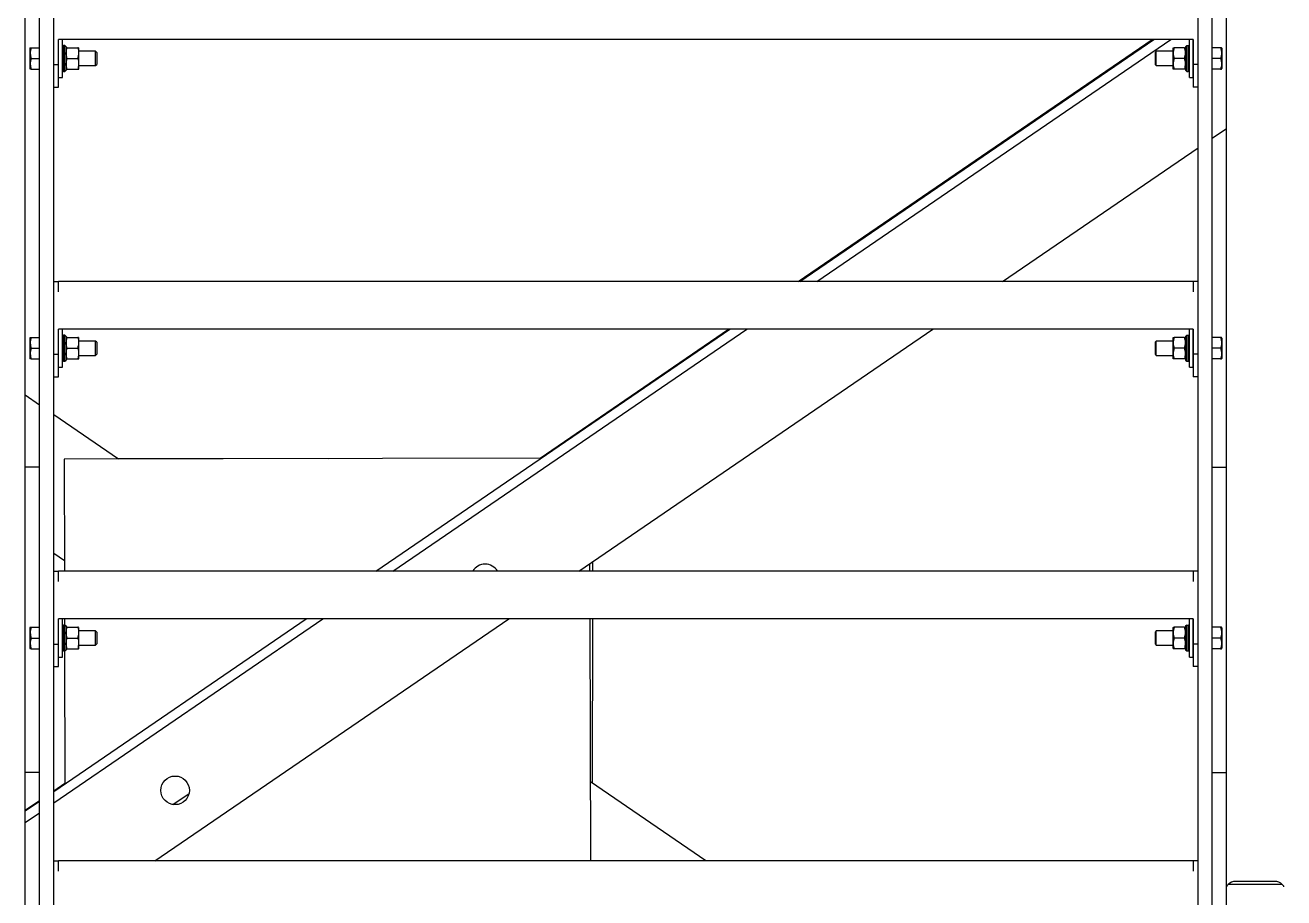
# Model space of a CAD drawing. Header units: millimetres. Extents: x 1293 to 41893, y 1011 to 26911.
# Drawn here: x 16264 to 17102, y 5345 to 5925 of the extents above; entities that cross this region are included whole.
import ezdxf

# ---------------------------------------------------------------- set-up
doc = ezdxf.new("R2010")
doc.units = ezdxf.units.MM
doc.header["$LTSCALE"] = 50
doc.layers.add('PASILLOS', color=2, linetype='Continuous')

msp = doc.modelspace()

# ---------------------------------------------------------------- linework, layer by layer
at = {"color": 7, "linetype": 'Continuous', "lineweight": 25}
for p, q in [((16778.4027572, 5754.813103), (17014.0511497, 5915.8993859)), ((16779.439373, 5754.813103), (17015.2550968, 5915.8993859)), ((16790.6970307, 5754.813103), (17026.5127545, 5915.8993859)), ((17054.1628232, 5850.1957529), (17063.6878232, 5856.7023031)), ((16914.5312653, 5754.813103), (17044.6378232, 5843.6892027)), ((16497.1445258, 5561.9768201), (16732.9602496, 5723.063103)), ((16508.4021835, 5561.9768201), (16744.2179073, 5723.063103)), ((16606.4984105, 5637.3014496), (16731.9566146, 5723.063103)), ((16632.2364181, 5561.9768201), (16868.0521419, 5723.063103)), ((16273.1128232, 5672.5601355), (16263.5878232, 5679.0713059)), ((16325.7238626, 5636.5958894), (16282.6378232, 5666.0489651)), ((16607.4163357, 5637.3037563), (16289.5270535, 5636.5049302)), ((16289.5270535, 5636.5049302), (16289.7143357, 5561.9768201)), ((16324.6932052, 5637.3004339), (16465.3937017, 5636.9468667)), ((16289.6968855, 5568.9210314), (16282.6378232, 5573.7465178)), ((16639.7154407, 5561.9768201), (16639.7026244, 5567.0770035)), ((16641.4902064, 5568.298105), (16641.4743216, 5561.9768201)), ((16282.6378232, 5407.7566475), (16461.92306, 5530.2268201)), ((16282.6378232, 5415.4467803), (16450.6654023, 5530.2268201)), ((16289.7941204, 5530.2268201), (16289.804348, 5526.1568201)), ((16349.9415708, 5369.1405372), (16585.7572946, 5530.2268201)), ((16640.2000203, 5369.1405372), (16639.7952255, 5530.2268201)), ((16641.3945368, 5530.2268201), (16641.1200475, 5420.9950167)), ((16289.8477207, 5508.8968201), (16290.0697944, 5420.5235776)), ((16282.6378232, 5415.9144177), (16290.0686123, 5420.9940118)), ((16716.9764426, 5369.1405372), (16640.0679075, 5421.7142464)), ((16263.5878232, 5402.8920768), (16273.1128232, 5409.4032473)), ((16263.5878232, 5402.4336799), (16273.1128232, 5408.9402301)), ((16361.8540363, 5406.766427), (16372.7416922, 5414.040027)), ((16263.5878232, 5394.7435471), (16273.1128232, 5401.2500973))]:
    msp.add_line(p, q, dxfattribs=at)
msp.add_circle((16363.4546902, 5416.1559707), 9.525, dxfattribs=at)
msp.add_arc((16569.8880564, 5557.1710952), 9.525, 30.3006919514, 149.6993080486, dxfattribs=at)
at = {"layer": 'PASILLOS', "linetype": 'Continuous', "lineweight": 25}
for p, q in [((16263.5878232, 5351.8920804), (16263.5878232, 7813.7229944)), ((17063.6878232, 5351.8920804), (17063.6878232, 7813.7229944)), ((16282.6378232, 4373.9816934), (16282.6378232, 6718.9945175)), ((17044.6378232, 4373.9816934), (17044.6378232, 6718.9945175)), ((16273.1128232, 5631.1268201), (16273.1128232, 6582.3611279)), ((17054.1628232, 5631.1268201), (17054.1628232, 6582.3611279)), ((16266.9753216, 5910.3431359), (16266.7628232, 5909.9750779)), ((16266.7628232, 5909.9750779), (16266.7628232, 5896.4236939)), ((16267.6133756, 5910.3431359), (16273.1128232, 5910.3431359)), ((16285.8178232, 5899.1493859), (16285.8178232, 5915.8993859)), ((17041.4678232, 5915.8993859), (16285.8178232, 5915.8993859)), ((16288.3528232, 5890.4993859), (16288.3528232, 5915.8993859)), ((16289.1465732, 5911.8293859), (16288.3528232, 5911.0356359)), ((16288.3528232, 5911.035393), (16289.1465732, 5911.8291184)), ((16290.0990732, 5911.8293859), (16289.1465732, 5911.8293859)), ((16289.1465732, 5911.8291184), (16289.1465732, 5894.5693859)), ((16290.0990732, 5911.8291184), (16289.1465732, 5911.8291184)), ((16290.8928232, 5911.0356359), (16290.0990732, 5911.8293859)), ((16290.0990732, 5894.5693859), (16290.0990732, 5911.8291184)), ((16290.0990732, 5911.8291184), (16290.8928232, 5911.035393)), ((16290.8928232, 5911.035393), (16290.8928232, 5911.0356359)), ((16290.8928232, 5911.035393), (16290.8928232, 5895.3631359)), ((16290.9301385, 5910.3431359), (16290.8928232, 5910.2785039)), ((16291.5664341, 5910.3431359), (16298.5535872, 5910.3431359)), ((16299.2271982, 5896.1202679), (16299.2271982, 5910.2785039)), ((17028.0857635, 5910.3431359), (17028.0484482, 5910.2785039)), ((17028.0484482, 5896.1202679), (17028.0484482, 5910.2785039)), ((17035.7092122, 5910.3431359), (17028.7220591, 5910.3431359)), ((17036.3828232, 5911.0356359), (17037.1765732, 5911.8293859)), ((17037.1765732, 5911.8291184), (17036.3828232, 5911.035393)), ((17036.3828232, 5911.035393), (17036.3828232, 5911.0356359)), ((17036.3828232, 5911.035393), (17036.3828232, 5895.3631359)), ((17037.1765732, 5911.8293859), (17038.1290732, 5911.8293859)), ((17037.1765732, 5894.5693859), (17037.1765732, 5911.8291184)), ((17037.1765732, 5911.8291184), (17038.1290732, 5911.8291184)), ((17038.1290732, 5911.8293859), (17038.9228232, 5911.0356359)), ((17038.1290732, 5911.8291184), (17038.1290732, 5894.5693859)), ((17038.9228232, 5911.035393), (17038.1290732, 5911.8291184)), ((17038.9228232, 5890.4993859), (17038.9228232, 5915.8993859)), ((17041.4628232, 5890.4993859), (17041.4628232, 5915.8993859)), ((17041.4678232, 5915.8993859), (17041.4678232, 5899.1493859)), ((17059.6622708, 5910.3431359), (17054.1628232, 5910.3431359)), ((17060.5128232, 5909.9750779), (17060.3003248, 5910.3431359)), ((17060.5128232, 5909.9750779), (17060.5128232, 5896.4236939)), ((16267.6133756, 5903.1993859), (16273.1128232, 5903.1993859)), ((16291.571719, 5903.1993859), (16298.5483024, 5903.1993859)), ((16310.4190732, 5907.9618859), (16299.2271982, 5907.9618859)), ((16311.2128232, 5907.1681359), (16310.4190732, 5907.9618859)), ((16310.4190732, 5898.4368859), (16310.4190732, 5907.9618859)), ((16311.2128232, 5907.1681359), (16311.2128232, 5899.2306359)), ((17016.8565732, 5907.9618859), (17016.0628232, 5907.1681359)), ((17016.0628232, 5907.1681359), (17016.0628232, 5899.2306359)), ((17028.0484482, 5907.9618859), (17016.8565732, 5907.9618859)), ((17016.8565732, 5898.4368859), (17016.8565732, 5907.9618859)), ((17035.7039274, 5903.1993859), (17028.727344, 5903.1993859)), ((17041.4678232, 5907.9618859), (17041.4628232, 5907.9618859)), ((17059.6622708, 5903.1993859), (17054.1628232, 5903.1993859)), ((16266.7628232, 5896.4236939), (16266.9753216, 5896.0556359)), ((16267.6133756, 5896.0556359), (16273.1128232, 5896.0556359)), ((16282.6378232, 5899.1493859), (16285.8178232, 5899.1493859)), ((16285.8178232, 5884.1493859), (16285.8178232, 5899.1493859)), ((16288.3528232, 5895.3631359), (16289.1465732, 5894.5693859)), ((16289.1465732, 5894.5693859), (16290.0990732, 5894.5693859)), ((16290.0990732, 5894.5693859), (16290.8928232, 5895.3631359)), ((16291.5664341, 5896.0556359), (16298.5535872, 5896.0556359)), ((16299.1898829, 5896.0556359), (16299.2271982, 5896.1202679)), ((16299.2271982, 5898.4368859), (16310.4190732, 5898.4368859)), ((16310.4190732, 5898.4368859), (16311.2128232, 5899.2306359)), ((17016.0628232, 5899.2306359), (17016.8565732, 5898.4368859)), ((17016.8565732, 5898.4368859), (17028.0484482, 5898.4368859)), ((17035.7092122, 5896.0556359), (17028.7220591, 5896.0556359)), ((17036.3455079, 5896.0556359), (17036.3828232, 5896.1202679)), ((17036.3828232, 5895.3631359), (17037.1765732, 5894.5693859)), ((17037.1765732, 5894.5693859), (17038.1290732, 5894.5693859)), ((17038.1290732, 5894.5693859), (17038.9228232, 5895.3631359)), ((17041.4628232, 5898.4368859), (17041.4678232, 5898.4368859)), ((17044.6378232, 5899.1493859), (17041.4678232, 5899.1493859)), ((17041.4678232, 5899.1493859), (17041.4678232, 5884.1493859)), ((17059.6622708, 5896.0556359), (17054.1628232, 5896.0556359)), ((17060.3003248, 5896.0556359), (17060.5128232, 5896.4236939)), ((16285.8178232, 5890.4993859), (16288.3528232, 5890.4993859)), ((17038.9228232, 5890.4993859), (17041.4628232, 5890.4993859)), ((16282.6378232, 5884.1493859), (16285.8178232, 5884.1493859)), ((17044.6378232, 5884.1493859), (17041.4678232, 5884.1493859)), ((16282.6378232, 5754.813103), (16285.8178232, 5754.813103)), ((17041.4678232, 5754.813103), (16285.8178232, 5754.813103)), ((16285.8178232, 5747.981103), (16285.8178232, 5754.813103)), ((17044.6478232, 5754.813103), (17041.4678232, 5754.813103)), ((17041.4678232, 5754.813103), (17041.4678232, 5747.981103)), ((16266.9753216, 5717.506853), (16266.7628232, 5717.138795)), ((16266.7628232, 5717.138795), (16266.7628232, 5703.587411)), ((16267.6133756, 5717.506853), (16273.1128232, 5717.506853)), ((17041.4678232, 5723.063103), (16285.8178232, 5723.063103)), ((16285.8178232, 5706.313103), (16285.8178232, 5723.063103)), ((16288.3528232, 5697.663103), (16288.3528232, 5723.063103)), ((16289.1465732, 5718.993103), (16288.3528232, 5718.199353)), ((16288.3528232, 5718.1991101), (16289.1465732, 5718.9928355)), ((16290.0990732, 5718.993103), (16289.1465732, 5718.993103)), ((16289.1465732, 5718.9928355), (16289.1465732, 5701.733103)), ((16290.0990732, 5718.9928355), (16289.1465732, 5718.9928355)), ((16290.8928232, 5718.199353), (16290.0990732, 5718.993103)), ((16290.0990732, 5701.733103), (16290.0990732, 5718.9928355)), ((16290.0990732, 5718.9928355), (16290.8928232, 5718.1991101)), ((16290.8928232, 5718.1991101), (16290.8928232, 5718.199353)), ((16290.8928232, 5718.1991101), (16290.8928232, 5702.526853)), ((16290.9301385, 5717.506853), (16290.8928232, 5717.442221)), ((16291.5664341, 5717.506853), (16298.5535872, 5717.506853)), ((16299.2271982, 5703.283985), (16299.2271982, 5717.442221)), ((17028.0857635, 5717.506853), (17028.0484482, 5717.442221)), ((17028.0484482, 5703.283985), (17028.0484482, 5717.442221)), ((17035.7092122, 5717.506853), (17028.7220591, 5717.506853)), ((17036.3828232, 5718.199353), (17037.1765732, 5718.993103)), ((17037.1765732, 5718.9928355), (17036.3828232, 5718.1991101)), ((17036.3828232, 5718.1991101), (17036.3828232, 5718.199353)), ((17036.3828232, 5718.1991101), (17036.3828232, 5702.526853)), ((17037.1765732, 5718.993103), (17038.1290732, 5718.993103)), ((17037.1765732, 5701.733103), (17037.1765732, 5718.9928355)), ((17037.1765732, 5718.9928355), (17038.1290732, 5718.9928355)), ((17038.1290732, 5718.993103), (17038.9228232, 5718.199353)), ((17038.1290732, 5718.9928355), (17038.1290732, 5701.733103)), ((17038.9228232, 5718.1991101), (17038.1290732, 5718.9928355)), ((17038.9228232, 5697.663103), (17038.9228232, 5723.063103)), ((17041.4628232, 5697.663103), (17041.4628232, 5723.063103)), ((17041.4678232, 5723.063103), (17041.4678232, 5706.313103)), ((17059.6622708, 5717.506853), (17054.1628232, 5717.506853)), ((17060.5128232, 5717.138795), (17060.3003248, 5717.506853)), ((17060.5128232, 5717.138795), (17060.5128232, 5703.587411)), ((16267.6133756, 5710.363103), (16273.1128232, 5710.363103)), ((16291.571719, 5710.363103), (16298.5483024, 5710.363103)), ((16310.4190732, 5715.125603), (16299.2271982, 5715.125603)), ((16311.2128232, 5714.331853), (16310.4190732, 5715.125603)), ((16310.4190732, 5705.600603), (16310.4190732, 5715.125603)), ((16311.2128232, 5714.331853), (16311.2128232, 5706.394353)), ((17016.8565732, 5715.125603), (17016.0628232, 5714.331853)), ((17016.0628232, 5714.331853), (17016.0628232, 5706.394353)), ((17028.0484482, 5715.125603), (17016.8565732, 5715.125603)), ((17016.8565732, 5705.600603), (17016.8565732, 5715.125603)), ((17035.7039274, 5710.363103), (17028.727344, 5710.363103)), ((17041.4678232, 5715.125603), (17041.4628232, 5715.125603)), ((17059.6622708, 5710.363103), (17054.1628232, 5710.363103)), ((16266.7628232, 5703.587411), (16266.9753216, 5703.219353)), ((16267.6133756, 5703.219353), (16273.1128232, 5703.219353)), ((16282.6378232, 5706.313103), (16285.8178232, 5706.313103)), ((16285.8178232, 5691.313103), (16285.8178232, 5706.313103)), ((16288.3528232, 5702.526853), (16289.1465732, 5701.733103)), ((16289.1465732, 5701.733103), (16290.0990732, 5701.733103)), ((16290.0990732, 5701.733103), (16290.8928232, 5702.526853)), ((16291.5664341, 5703.219353), (16298.5535872, 5703.219353)), ((16299.1898829, 5703.219353), (16299.2271982, 5703.283985)), ((16299.2271982, 5705.600603), (16310.4190732, 5705.600603)), ((16310.4190732, 5705.600603), (16311.2128232, 5706.394353)), ((17016.0628232, 5706.394353), (17016.8565732, 5705.600603)), ((17016.8565732, 5705.600603), (17028.0484482, 5705.600603)), ((17035.7092122, 5703.219353), (17028.7220591, 5703.219353)), ((17036.3455079, 5703.219353), (17036.3828232, 5703.283985)), ((17036.3828232, 5702.526853), (17037.1765732, 5701.733103)), ((17037.1765732, 5701.733103), (17038.1290732, 5701.733103)), ((17038.1290732, 5701.733103), (17038.9228232, 5702.526853)), ((17041.4628232, 5705.600603), (17041.4678232, 5705.600603)), ((17044.6378232, 5706.313103), (17041.4678232, 5706.313103)), ((17041.4678232, 5706.313103), (17041.4678232, 5691.313103)), ((17059.6622708, 5703.219353), (17054.1628232, 5703.219353)), ((17060.3003248, 5703.219353), (17060.5128232, 5703.587411)), ((16285.8178232, 5697.663103), (16288.3528232, 5697.663103)), ((17038.9228232, 5697.663103), (17041.4628232, 5697.663103)), ((16282.6378232, 5691.313103), (16285.8178232, 5691.313103)), ((17044.6378232, 5691.313103), (17041.4678232, 5691.313103)), ((16273.1128232, 5631.1268201), (16263.5878232, 5631.1268201)), ((16273.1128232, 5618.1797134), (16273.1128232, 5631.1268201)), ((17054.1628232, 5618.1797134), (17054.1628232, 5631.1268201)), ((17054.1628232, 5631.1268201), (17063.6878232, 5631.1268201)), ((16273.1128232, 4666.9454056), (16273.1128232, 5618.1797134)), ((17054.1628232, 4666.9454056), (17054.1628232, 5618.1797134)), ((16282.6378232, 5561.9768201), (16285.8178232, 5561.9768201)), ((16285.8178232, 5555.1448201), (16285.8178232, 5561.9768201)), ((17041.4678232, 5561.9768201), (16285.8178232, 5561.9768201)), ((17041.4678232, 5561.9768201), (17041.4678232, 5555.1448201)), ((17044.6478232, 5561.9768201), (17041.4678232, 5561.9768201)), ((16266.9753216, 5524.6705701), (16266.7628232, 5524.3025121)), ((16266.7628232, 5524.3025121), (16266.7628232, 5510.7511281)), ((16267.6133756, 5524.6705701), (16273.1128232, 5524.6705701)), ((16285.8178232, 5513.4768201), (16285.8178232, 5530.2268201)), ((17041.4678232, 5530.2268201), (16285.8178232, 5530.2268201)), ((16288.3528232, 5504.8268201), (16288.3528232, 5530.2268201)), ((16289.1465732, 5526.1568201), (16288.3528232, 5525.3630701)), ((16288.3528232, 5525.3628272), (16289.1465732, 5526.1565526)), ((16290.0990732, 5526.1568201), (16289.1465732, 5526.1568201)), ((16289.1465732, 5526.1565526), (16289.1465732, 5508.8968201)), ((16290.0990732, 5526.1565526), (16289.1465732, 5526.1565526)), ((16290.8928232, 5525.3630701), (16290.0990732, 5526.1568201)), ((16290.0990732, 5508.8968201), (16290.0990732, 5526.1565526)), ((16290.0990732, 5526.1565526), (16290.8928232, 5525.3628272)), ((16290.8928232, 5525.3628272), (16290.8928232, 5525.3630701)), ((16290.8928232, 5525.3628272), (16290.8928232, 5509.6905701)), ((16290.9301385, 5524.6705701), (16290.8928232, 5524.6059381)), ((16291.5664341, 5524.6705701), (16298.5535872, 5524.6705701)), ((16299.2271982, 5510.4477021), (16299.2271982, 5524.6059381)), ((17028.0857635, 5524.6705701), (17028.0484482, 5524.6059381)), ((17028.0484482, 5510.4477021), (17028.0484482, 5524.6059381)), ((17035.7092122, 5524.6705701), (17028.7220591, 5524.6705701)), ((17036.3828232, 5525.3630701), (17037.1765732, 5526.1568201)), ((17037.1765732, 5526.1565526), (17036.3828232, 5525.3628272)), ((17036.3828232, 5525.3628272), (17036.3828232, 5525.3630701)), ((17036.3828232, 5525.3628272), (17036.3828232, 5509.6905701)), ((17037.1765732, 5526.1568201), (17038.1290732, 5526.1568201)), ((17037.1765732, 5508.8968201), (17037.1765732, 5526.1565526)), ((17037.1765732, 5526.1565526), (17038.1290732, 5526.1565526)), ((17038.1290732, 5526.1568201), (17038.9228232, 5525.3630701)), ((17038.1290732, 5526.1565526), (17038.1290732, 5508.8968201)), ((17038.9228232, 5525.3628272), (17038.1290732, 5526.1565526)), ((17038.9228232, 5504.8268201), (17038.9228232, 5530.2268201)), ((17041.4628232, 5504.8268201), (17041.4628232, 5530.2268201)), ((17041.4678232, 5530.2268201), (17041.4678232, 5513.4768201)), ((17059.6622708, 5524.6705701), (17054.1628232, 5524.6705701)), ((17060.5128232, 5524.3025121), (17060.3003248, 5524.6705701)), ((17060.5128232, 5524.3025121), (17060.5128232, 5510.7511281)), ((16267.6133756, 5517.5268201), (16273.1128232, 5517.5268201)), ((16291.571719, 5517.5268201), (16298.5483024, 5517.5268201)), ((16310.4190732, 5522.2893201), (16299.2271982, 5522.2893201)), ((16311.2128232, 5521.4955701), (16310.4190732, 5522.2893201)), ((16310.4190732, 5512.7643201), (16310.4190732, 5522.2893201)), ((16311.2128232, 5521.4955701), (16311.2128232, 5513.5580701)), ((17016.8565732, 5522.2893201), (17016.0628232, 5521.4955701)), ((17016.0628232, 5521.4955701), (17016.0628232, 5513.5580701)), ((17028.0484482, 5522.2893201), (17016.8565732, 5522.2893201)), ((17016.8565732, 5512.7643201), (17016.8565732, 5522.2893201)), ((17035.7039274, 5517.5268201), (17028.727344, 5517.5268201)), ((17041.4678232, 5522.2893201), (17041.4628232, 5522.2893201)), ((17059.6622708, 5517.5268201), (17054.1628232, 5517.5268201)), ((16266.7628232, 5510.7511281), (16266.9753216, 5510.3830701)), ((16267.6133756, 5510.3830701), (16273.1128232, 5510.3830701)), ((16282.6378232, 5513.4768201), (16285.8178232, 5513.4768201)), ((16285.8178232, 5498.4768201), (16285.8178232, 5513.4768201)), ((16288.3528232, 5509.6905701), (16289.1465732, 5508.8968201)), ((16289.1465732, 5508.8968201), (16290.0990732, 5508.8968201)), ((16290.0990732, 5508.8968201), (16290.8928232, 5509.6905701)), ((16291.5664341, 5510.3830701), (16298.5535872, 5510.3830701)), ((16299.1898829, 5510.3830701), (16299.2271982, 5510.4477021)), ((16299.2271982, 5512.7643201), (16310.4190732, 5512.7643201)), ((16310.4190732, 5512.7643201), (16311.2128232, 5513.5580701)), ((17016.0628232, 5513.5580701), (17016.8565732, 5512.7643201)), ((17016.8565732, 5512.7643201), (17028.0484482, 5512.7643201)), ((17035.7092122, 5510.3830701), (17028.7220591, 5510.3830701)), ((17036.3455079, 5510.3830701), (17036.3828232, 5510.4477021)), ((17036.3828232, 5509.6905701), (17037.1765732, 5508.8968201)), ((17037.1765732, 5508.8968201), (17038.1290732, 5508.8968201)), ((17038.1290732, 5508.8968201), (17038.9228232, 5509.6905701)), ((17041.4628232, 5512.7643201), (17041.4678232, 5512.7643201)), ((17044.6378232, 5513.4768201), (17041.4678232, 5513.4768201)), ((17041.4678232, 5513.4768201), (17041.4678232, 5498.4768201)), ((17059.6622708, 5510.3830701), (17054.1628232, 5510.3830701)), ((17060.3003248, 5510.3830701), (17060.5128232, 5510.7511281)), ((16285.8178232, 5504.8268201), (16288.3528232, 5504.8268201)), ((17038.9228232, 5504.8268201), (17041.4628232, 5504.8268201)), ((16282.6378232, 5498.4768201), (16285.8178232, 5498.4768201)), ((17044.6378232, 5498.4768201), (17041.4678232, 5498.4768201)), ((16273.1128232, 5427.9268201), (16263.5878232, 5427.9268201)), ((17054.1628232, 5427.9268201), (17063.6878232, 5427.9268201)), ((16282.6378232, 5369.1405372), (16285.8178232, 5369.1405372)), ((16285.8178232, 5362.3085372), (16285.8178232, 5369.1405372)), ((17041.4678232, 5369.1405372), (16285.8178232, 5369.1405372)), ((17041.4678232, 5369.1405372), (17041.4678232, 5362.3085372)), ((17044.6478232, 5369.1405372), (17041.4678232, 5369.1405372)), ((16263.5878232, 4704.660703), (16263.5878232, 5351.8920804)), ((17063.6878232, 4704.660703), (17063.6878232, 5351.8920804)), ((17069.7838232, 5353.4668371), (17064.7087301, 5353.4668371)), ((17095.6918232, 5355.5496532), (17069.7838232, 5355.5496532)), ((17095.6918232, 5353.4668371), (17069.7838232, 5353.4668371)), ((17100.7669162, 5353.4668371), (17095.6918232, 5353.4668371))]:
    msp.add_line(p, q, dxfattribs=at)
for centre, start, end in [((17069.5824519, 5348.8158046), 88.287118589, 136.3393348917), ((17095.8931944, 5348.8158046), 43.6606651082, 91.712881411)]:
    msp.add_arc(centre, 6.7368589, start, end, dxfattribs=at)
for centre, start_param, end_param in [((17069.7838232, 5351.8920804), 2.5544525, 3.1415926536), ((17069.7838232, 5351.8920804), 2.5544525, 3.1415926536), ((17095.6918232, 5351.8920804), 0, 0.5871401536), ((17095.6918232, 5351.8920804), 0, 0.5871401536)]:
    msp.add_ellipse(centre, major_axis=(6.096, 0), ratio=0.4663076582, start_param=start_param, end_param=end_param, dxfattribs=at)
for points, knots in [([(16267.6133756, 5910.3431359), (16267.430511, 5909.7234795), (16267.0608167, 5908.4707298), (16266.8556596, 5906.0394382), (16267.3199759, 5904.2990992), (16267.6133756, 5903.1993859)], [0, 0, 0, 0, 0.2648633469, 0.5354700776, 1, 1, 1, 1]), ([(16267.0210364, 5910.3431359), (16267.0135213, 5910.3431359), (16266.9859959, 5910.3431359), (16267.3492781, 5910.3431359), (16267.6133756, 5910.3431359)], [0, 0, 0, 0, 0.2730240829, 1, 1, 1, 1]), ([(16291.571719, 5903.1993859), (16291.3882554, 5903.8189299), (16291.0173572, 5905.0714278), (16290.8095507, 5907.502618), (16291.2733499, 5909.2432163), (16291.5664341, 5910.3431359)], [0, 0, 0, 0, 0.2648580026, 0.535448761, 1, 1, 1, 1]), ([(16291.5664341, 5910.3431359), (16291.3019147, 5910.3431359), (16290.9404454, 5910.3431359), (16290.9666539, 5910.3431359), (16290.9736834, 5910.3431359)], [0, 0, 0, 0, 0.7317895733, 1, 1, 1, 1]), ([(16298.5535872, 5910.3431359), (16298.7361534, 5909.7241112), (16299.1052481, 5908.4726263), (16299.3092959, 5906.0412188), (16298.8431294, 5904.3003798), (16298.5483024, 5903.1993859)], [0, 0, 0, 0, 0.2645663682, 0.5348749116, 1, 1, 1, 1]), ([(16299.1439331, 5910.3431359), (16299.1518724, 5910.3431359), (16299.1814724, 5910.3431359), (16298.8189062, 5910.3431359), (16298.5535872, 5910.3431359)], [0, 0, 0, 0, 0.2682192491, 1, 1, 1, 1]), ([(17028.7220591, 5910.3431359), (17028.539493, 5909.7241112), (17028.1703982, 5908.4726263), (17027.9663504, 5906.0412188), (17028.4325169, 5904.3003798), (17028.727344, 5903.1993859)], [0, 0, 0, 0, 0.2645663682, 0.5348749116, 1, 1, 1, 1]), ([(17028.1317139, 5910.3431359), (17028.1237765, 5910.3431359), (17028.0941808, 5910.3431359), (17028.4567377, 5910.3431359), (17028.7220591, 5910.3431359)], [0, 0, 0, 0, 0.2681935823, 1, 1, 1, 1]), ([(17035.7039274, 5903.1993859), (17035.887391, 5903.8189299), (17036.2582891, 5905.0714278), (17036.4660956, 5907.502618), (17036.0022964, 5909.2432163), (17035.7092122, 5910.3431359)], [0, 0, 0, 0, 0.2648580026, 0.535448761, 1, 1, 1, 1]), ([(17035.7092122, 5910.3431359), (17035.9737279, 5910.3431359), (17036.3352117, 5910.3431359), (17036.3089966, 5910.3431359), (17036.3019644, 5910.3431359)], [0, 0, 0, 0, 0.7317498631, 1, 1, 1, 1]), ([(17059.6622708, 5910.3431359), (17059.8451353, 5909.7234795), (17060.2148297, 5908.4707298), (17060.4199868, 5906.0394382), (17059.9556704, 5904.2990992), (17059.6622708, 5903.1993859)], [0, 0, 0, 0, 0.2648633469, 0.5354700776, 1, 1, 1, 1]), ([(17060.2546099, 5910.3431359), (17060.262125, 5910.3431359), (17060.2896505, 5910.3431359), (17059.9263682, 5910.3431359), (17059.6622708, 5910.3431359)], [0, 0, 0, 0, 0.2730240829, 1, 1, 1, 1]), ([(16267.6133756, 5903.1993859), (16267.430511, 5902.5797295), (16267.0608167, 5901.3269798), (16266.8556596, 5898.8956882), (16267.3199759, 5897.1553492), (16267.6133756, 5896.0556359)], [0, 0, 0, 0, 0.2648633469, 0.5354700776, 1, 1, 1, 1]), ([(16291.5664341, 5896.0556359), (16291.383868, 5896.6746606), (16291.0147732, 5897.9261455), (16290.8107254, 5900.357553), (16291.2768919, 5902.098392), (16291.571719, 5903.1993859)], [0, 0, 0, 0, 0.2645663682, 0.5348749116, 1, 1, 1, 1]), ([(16298.5483024, 5903.1993859), (16298.731766, 5902.5798419), (16299.1026641, 5901.327344), (16299.3104706, 5898.8961538), (16298.8466714, 5897.1555555), (16298.5535872, 5896.0556359)], [0, 0, 0, 0, 0.2648580026, 0.535448761, 1, 1, 1, 1]), ([(17028.727344, 5903.1993859), (17028.5438804, 5902.5798419), (17028.1729822, 5901.327344), (17027.9651757, 5898.8961538), (17028.4289749, 5897.1555555), (17028.7220591, 5896.0556359)], [0, 0, 0, 0, 0.2648580026, 0.535448761, 1, 1, 1, 1]), ([(17035.7092122, 5896.0556359), (17035.8917784, 5896.6746606), (17036.2608731, 5897.9261455), (17036.4649209, 5900.357553), (17035.9987544, 5902.098392), (17035.7039274, 5903.1993859)], [0, 0, 0, 0, 0.2645663682, 0.5348749116, 1, 1, 1, 1]), ([(17059.6622708, 5903.1993859), (17059.8451353, 5902.5797295), (17060.2148297, 5901.3269798), (17060.4199868, 5898.8956882), (17059.9556704, 5897.1553492), (17059.6622708, 5896.0556359)], [0, 0, 0, 0, 0.2648633469, 0.5354700776, 1, 1, 1, 1]), ([(16267.6133756, 5896.0556359), (16267.350072, 5896.0556359), (16266.9878664, 5896.0556359), (16267.0119948, 5896.0556359), (16267.0185832, 5896.0556359)], [0, 0, 0, 0, 0.7269449466, 1, 1, 1, 1]), ([(16290.9760883, 5896.0556359), (16290.968149, 5896.0556359), (16290.9385489, 5896.0556359), (16291.3011152, 5896.0556359), (16291.5664341, 5896.0556359)], [0, 0, 0, 0, 0.2682192491, 1, 1, 1, 1]), ([(16298.5535872, 5896.0556359), (16298.8181067, 5896.0556359), (16299.179576, 5896.0556359), (16299.1533674, 5896.0556359), (16299.146338, 5896.0556359)], [0, 0, 0, 0, 0.7317895733, 1, 1, 1, 1]), ([(17028.7220591, 5896.0556359), (17028.4575434, 5896.0556359), (17028.0960596, 5896.0556359), (17028.1222748, 5896.0556359), (17028.129307, 5896.0556359)], [0, 0, 0, 0, 0.7317498631, 1, 1, 1, 1]), ([(17036.2995575, 5896.0556359), (17036.3074948, 5896.0556359), (17036.3370905, 5896.0556359), (17035.9745336, 5896.0556359), (17035.7092122, 5896.0556359)], [0, 0, 0, 0, 0.2681935823, 1, 1, 1, 1]), ([(17059.6622708, 5896.0556359), (17059.9255743, 5896.0556359), (17060.28778, 5896.0556359), (17060.2636515, 5896.0556359), (17060.2570631, 5896.0556359)], [0, 0, 0, 0, 0.7269449466, 1, 1, 1, 1]), ([(16267.6133756, 5717.506853), (16267.430511, 5716.8871966), (16267.0608167, 5715.6344469), (16266.8556596, 5713.2031553), (16267.3199759, 5711.4628163), (16267.6133756, 5710.363103)], [0, 0, 0, 0, 0.2648633469, 0.5354700776, 1, 1, 1, 1]), ([(16267.0210364, 5717.506853), (16267.0135213, 5717.506853), (16266.9859959, 5717.506853), (16267.3492781, 5717.506853), (16267.6133756, 5717.506853)], [0, 0, 0, 0, 0.2730240829, 1, 1, 1, 1]), ([(16291.571719, 5710.363103), (16291.3882554, 5710.982647), (16291.0173572, 5712.2351449), (16290.8095507, 5714.6663351), (16291.2733499, 5716.4069334), (16291.5664341, 5717.506853)], [0, 0, 0, 0, 0.2648580026, 0.535448761, 1, 1, 1, 1]), ([(16291.5664341, 5717.506853), (16291.3019147, 5717.506853), (16290.9404454, 5717.506853), (16290.9666539, 5717.506853), (16290.9736834, 5717.506853)], [0, 0, 0, 0, 0.7317895733, 1, 1, 1, 1]), ([(16298.5535872, 5717.506853), (16298.7361534, 5716.8878283), (16299.1052481, 5715.6363434), (16299.3092959, 5713.2049359), (16298.8431294, 5711.4640969), (16298.5483024, 5710.363103)], [0, 0, 0, 0, 0.2645663682, 0.5348749116, 1, 1, 1, 1]), ([(16299.1439331, 5717.506853), (16299.1518724, 5717.506853), (16299.1814724, 5717.506853), (16298.8189062, 5717.506853), (16298.5535872, 5717.506853)], [0, 0, 0, 0, 0.2682192491, 1, 1, 1, 1]), ([(17028.7220591, 5717.506853), (17028.539493, 5716.8878283), (17028.1703982, 5715.6363434), (17027.9663504, 5713.2049359), (17028.4325169, 5711.4640969), (17028.727344, 5710.363103)], [0, 0, 0, 0, 0.2645663682, 0.5348749116, 1, 1, 1, 1]), ([(17028.1317139, 5717.506853), (17028.1237765, 5717.506853), (17028.0941808, 5717.506853), (17028.4567377, 5717.506853), (17028.7220591, 5717.506853)], [0, 0, 0, 0, 0.2681935823, 1, 1, 1, 1]), ([(17035.7039274, 5710.363103), (17035.887391, 5710.982647), (17036.2582891, 5712.2351449), (17036.4660956, 5714.6663351), (17036.0022964, 5716.4069334), (17035.7092122, 5717.506853)], [0, 0, 0, 0, 0.2648580026, 0.535448761, 1, 1, 1, 1]), ([(17035.7092122, 5717.506853), (17035.9737279, 5717.506853), (17036.3352117, 5717.506853), (17036.3089966, 5717.506853), (17036.3019644, 5717.506853)], [0, 0, 0, 0, 0.7317498631, 1, 1, 1, 1]), ([(17059.6622708, 5717.506853), (17059.8451353, 5716.8871966), (17060.2148297, 5715.6344469), (17060.4199868, 5713.2031553), (17059.9556704, 5711.4628163), (17059.6622708, 5710.363103)], [0, 0, 0, 0, 0.2648633469, 0.5354700776, 1, 1, 1, 1]), ([(17060.2546099, 5717.506853), (17060.262125, 5717.506853), (17060.2896505, 5717.506853), (17059.9263682, 5717.506853), (17059.6622708, 5717.506853)], [0, 0, 0, 0, 0.2730240829, 1, 1, 1, 1]), ([(16267.6133756, 5710.363103), (16267.430511, 5709.7434466), (16267.0608167, 5708.4906969), (16266.8556596, 5706.0594053), (16267.3199759, 5704.3190663), (16267.6133756, 5703.219353)], [0, 0, 0, 0, 0.2648633469, 0.5354700776, 1, 1, 1, 1]), ([(16291.5664341, 5703.219353), (16291.383868, 5703.8383777), (16291.0147732, 5705.0898626), (16290.8107254, 5707.5212701), (16291.2768919, 5709.2621091), (16291.571719, 5710.363103)], [0, 0, 0, 0, 0.2645663682, 0.5348749116, 1, 1, 1, 1]), ([(16298.5483024, 5710.363103), (16298.731766, 5709.743559), (16299.1026641, 5708.4910611), (16299.3104706, 5706.0598709), (16298.8466714, 5704.3192726), (16298.5535872, 5703.219353)], [0, 0, 0, 0, 0.2648580026, 0.535448761, 1, 1, 1, 1]), ([(17028.727344, 5710.363103), (17028.5438804, 5709.743559), (17028.1729822, 5708.4910611), (17027.9651757, 5706.0598709), (17028.4289749, 5704.3192726), (17028.7220591, 5703.219353)], [0, 0, 0, 0, 0.2648580026, 0.535448761, 1, 1, 1, 1]), ([(17035.7092122, 5703.219353), (17035.8917784, 5703.8383777), (17036.2608731, 5705.0898626), (17036.4649209, 5707.5212701), (17035.9987544, 5709.2621091), (17035.7039274, 5710.363103)], [0, 0, 0, 0, 0.2645663682, 0.5348749116, 1, 1, 1, 1]), ([(17059.6622708, 5710.363103), (17059.8451353, 5709.7434466), (17060.2148297, 5708.4906969), (17060.4199868, 5706.0594053), (17059.9556704, 5704.3190663), (17059.6622708, 5703.219353)], [0, 0, 0, 0, 0.2648633469, 0.5354700776, 1, 1, 1, 1]), ([(16267.6133756, 5703.219353), (16267.350072, 5703.219353), (16266.9878664, 5703.219353), (16267.0119948, 5703.219353), (16267.0185832, 5703.219353)], [0, 0, 0, 0, 0.7269449466, 1, 1, 1, 1]), ([(16290.9760883, 5703.219353), (16290.968149, 5703.219353), (16290.9385489, 5703.219353), (16291.3011152, 5703.219353), (16291.5664341, 5703.219353)], [0, 0, 0, 0, 0.2682192491, 1, 1, 1, 1]), ([(16298.5535872, 5703.219353), (16298.8181067, 5703.219353), (16299.179576, 5703.219353), (16299.1533674, 5703.219353), (16299.146338, 5703.219353)], [0, 0, 0, 0, 0.7317895733, 1, 1, 1, 1]), ([(17028.7220591, 5703.219353), (17028.4575434, 5703.219353), (17028.0960596, 5703.219353), (17028.1222748, 5703.219353), (17028.129307, 5703.219353)], [0, 0, 0, 0, 0.7317498631, 1, 1, 1, 1]), ([(17036.2995575, 5703.219353), (17036.3074948, 5703.219353), (17036.3370905, 5703.219353), (17035.9745336, 5703.219353), (17035.7092122, 5703.219353)], [0, 0, 0, 0, 0.2681935823, 1, 1, 1, 1]), ([(17059.6622708, 5703.219353), (17059.9255743, 5703.219353), (17060.28778, 5703.219353), (17060.2636515, 5703.219353), (17060.2570631, 5703.219353)], [0, 0, 0, 0, 0.7269449466, 1, 1, 1, 1]), ([(16267.6133756, 5524.6705701), (16267.430511, 5524.0509137), (16267.0608167, 5522.798164), (16266.8556596, 5520.3668724), (16267.3199759, 5518.6265334), (16267.6133756, 5517.5268201)], [0, 0, 0, 0, 0.2648633469, 0.5354700776, 1, 1, 1, 1]), ([(16267.0210364, 5524.6705701), (16267.0135213, 5524.6705701), (16266.9859959, 5524.6705701), (16267.3492781, 5524.6705701), (16267.6133756, 5524.6705701)], [0, 0, 0, 0, 0.2730240829, 1, 1, 1, 1]), ([(16291.571719, 5517.5268201), (16291.3882554, 5518.1463641), (16291.0173572, 5519.398862), (16290.8095507, 5521.8300522), (16291.2733499, 5523.5706505), (16291.5664341, 5524.6705701)], [0, 0, 0, 0, 0.2648580026, 0.535448761, 1, 1, 1, 1]), ([(16291.5664341, 5524.6705701), (16291.3019147, 5524.6705701), (16290.9404454, 5524.6705701), (16290.9666539, 5524.6705701), (16290.9736834, 5524.6705701)], [0, 0, 0, 0, 0.7317895733, 1, 1, 1, 1]), ([(16298.5535872, 5524.6705701), (16298.7361534, 5524.0515453), (16299.1052481, 5522.8000605), (16299.3092959, 5520.368653), (16298.8431294, 5518.627814), (16298.5483024, 5517.5268201)], [0, 0, 0, 0, 0.2645663682, 0.5348749116, 1, 1, 1, 1]), ([(16299.1439331, 5524.6705701), (16299.1518724, 5524.6705701), (16299.1814724, 5524.6705701), (16298.8189062, 5524.6705701), (16298.5535872, 5524.6705701)], [0, 0, 0, 0, 0.2682192491, 1, 1, 1, 1]), ([(17028.7220591, 5524.6705701), (17028.539493, 5524.0515453), (17028.1703982, 5522.8000605), (17027.9663504, 5520.368653), (17028.4325169, 5518.627814), (17028.727344, 5517.5268201)], [0, 0, 0, 0, 0.2645663682, 0.5348749116, 1, 1, 1, 1]), ([(17028.1317139, 5524.6705701), (17028.1237765, 5524.6705701), (17028.0941808, 5524.6705701), (17028.4567377, 5524.6705701), (17028.7220591, 5524.6705701)], [0, 0, 0, 0, 0.2681935823, 1, 1, 1, 1]), ([(17035.7039274, 5517.5268201), (17035.887391, 5518.1463641), (17036.2582891, 5519.398862), (17036.4660956, 5521.8300522), (17036.0022964, 5523.5706505), (17035.7092122, 5524.6705701)], [0, 0, 0, 0, 0.2648580026, 0.535448761, 1, 1, 1, 1]), ([(17035.7092122, 5524.6705701), (17035.9737279, 5524.6705701), (17036.3352117, 5524.6705701), (17036.3089966, 5524.6705701), (17036.3019644, 5524.6705701)], [0, 0, 0, 0, 0.7317498631, 1, 1, 1, 1]), ([(17059.6622708, 5524.6705701), (17059.8451353, 5524.0509137), (17060.2148297, 5522.798164), (17060.4199868, 5520.3668724), (17059.9556704, 5518.6265334), (17059.6622708, 5517.5268201)], [0, 0, 0, 0, 0.2648633469, 0.5354700776, 1, 1, 1, 1]), ([(17060.2546099, 5524.6705701), (17060.262125, 5524.6705701), (17060.2896505, 5524.6705701), (17059.9263682, 5524.6705701), (17059.6622708, 5524.6705701)], [0, 0, 0, 0, 0.2730240829, 1, 1, 1, 1]), ([(16267.6133756, 5517.5268201), (16267.430511, 5516.9071637), (16267.0608167, 5515.654414), (16266.8556596, 5513.2231224), (16267.3199759, 5511.4827834), (16267.6133756, 5510.3830701)], [0, 0, 0, 0, 0.2648633469, 0.5354700776, 1, 1, 1, 1]), ([(16291.5664341, 5510.3830701), (16291.383868, 5511.0020948), (16291.0147732, 5512.2535797), (16290.8107254, 5514.6849872), (16291.2768919, 5516.4258262), (16291.571719, 5517.5268201)], [0, 0, 0, 0, 0.2645663682, 0.5348749116, 1, 1, 1, 1]), ([(16298.5483024, 5517.5268201), (16298.731766, 5516.907276), (16299.1026641, 5515.6547782), (16299.3104706, 5513.2235879), (16298.8466714, 5511.4829897), (16298.5535872, 5510.3830701)], [0, 0, 0, 0, 0.2648580026, 0.535448761, 1, 1, 1, 1]), ([(17028.727344, 5517.5268201), (17028.5438804, 5516.907276), (17028.1729822, 5515.6547782), (17027.9651757, 5513.2235879), (17028.4289749, 5511.4829897), (17028.7220591, 5510.3830701)], [0, 0, 0, 0, 0.2648580026, 0.535448761, 1, 1, 1, 1]), ([(17035.7092122, 5510.3830701), (17035.8917784, 5511.0020948), (17036.2608731, 5512.2535797), (17036.4649209, 5514.6849872), (17035.9987544, 5516.4258262), (17035.7039274, 5517.5268201)], [0, 0, 0, 0, 0.2645663682, 0.5348749116, 1, 1, 1, 1]), ([(17059.6622708, 5517.5268201), (17059.8451353, 5516.9071637), (17060.2148297, 5515.654414), (17060.4199868, 5513.2231224), (17059.9556704, 5511.4827834), (17059.6622708, 5510.3830701)], [0, 0, 0, 0, 0.2648633469, 0.5354700776, 1, 1, 1, 1]), ([(16267.6133756, 5510.3830701), (16267.350072, 5510.3830701), (16266.9878664, 5510.3830701), (16267.0119948, 5510.3830701), (16267.0185832, 5510.3830701)], [0, 0, 0, 0, 0.7269449466, 1, 1, 1, 1]), ([(16290.9760883, 5510.3830701), (16290.968149, 5510.3830701), (16290.9385489, 5510.3830701), (16291.3011152, 5510.3830701), (16291.5664341, 5510.3830701)], [0, 0, 0, 0, 0.2682192491, 1, 1, 1, 1]), ([(16298.5535872, 5510.3830701), (16298.8181067, 5510.3830701), (16299.179576, 5510.3830701), (16299.1533674, 5510.3830701), (16299.146338, 5510.3830701)], [0, 0, 0, 0, 0.7317895733, 1, 1, 1, 1]), ([(17028.7220591, 5510.3830701), (17028.4575434, 5510.3830701), (17028.0960596, 5510.3830701), (17028.1222748, 5510.3830701), (17028.129307, 5510.3830701)], [0, 0, 0, 0, 0.7317498631, 1, 1, 1, 1]), ([(17036.2995575, 5510.3830701), (17036.3074948, 5510.3830701), (17036.3370905, 5510.3830701), (17035.9745336, 5510.3830701), (17035.7092122, 5510.3830701)], [0, 0, 0, 0, 0.2681935823, 1, 1, 1, 1]), ([(17059.6622708, 5510.3830701), (17059.9255743, 5510.3830701), (17060.28778, 5510.3830701), (17060.2636515, 5510.3830701), (17060.2570631, 5510.3830701)], [0, 0, 0, 0, 0.7269449466, 1, 1, 1, 1])]:
    msp.add_open_spline(points, degree=3, knots=knots, dxfattribs=at)

doc.saveas('drawing.dxf')
